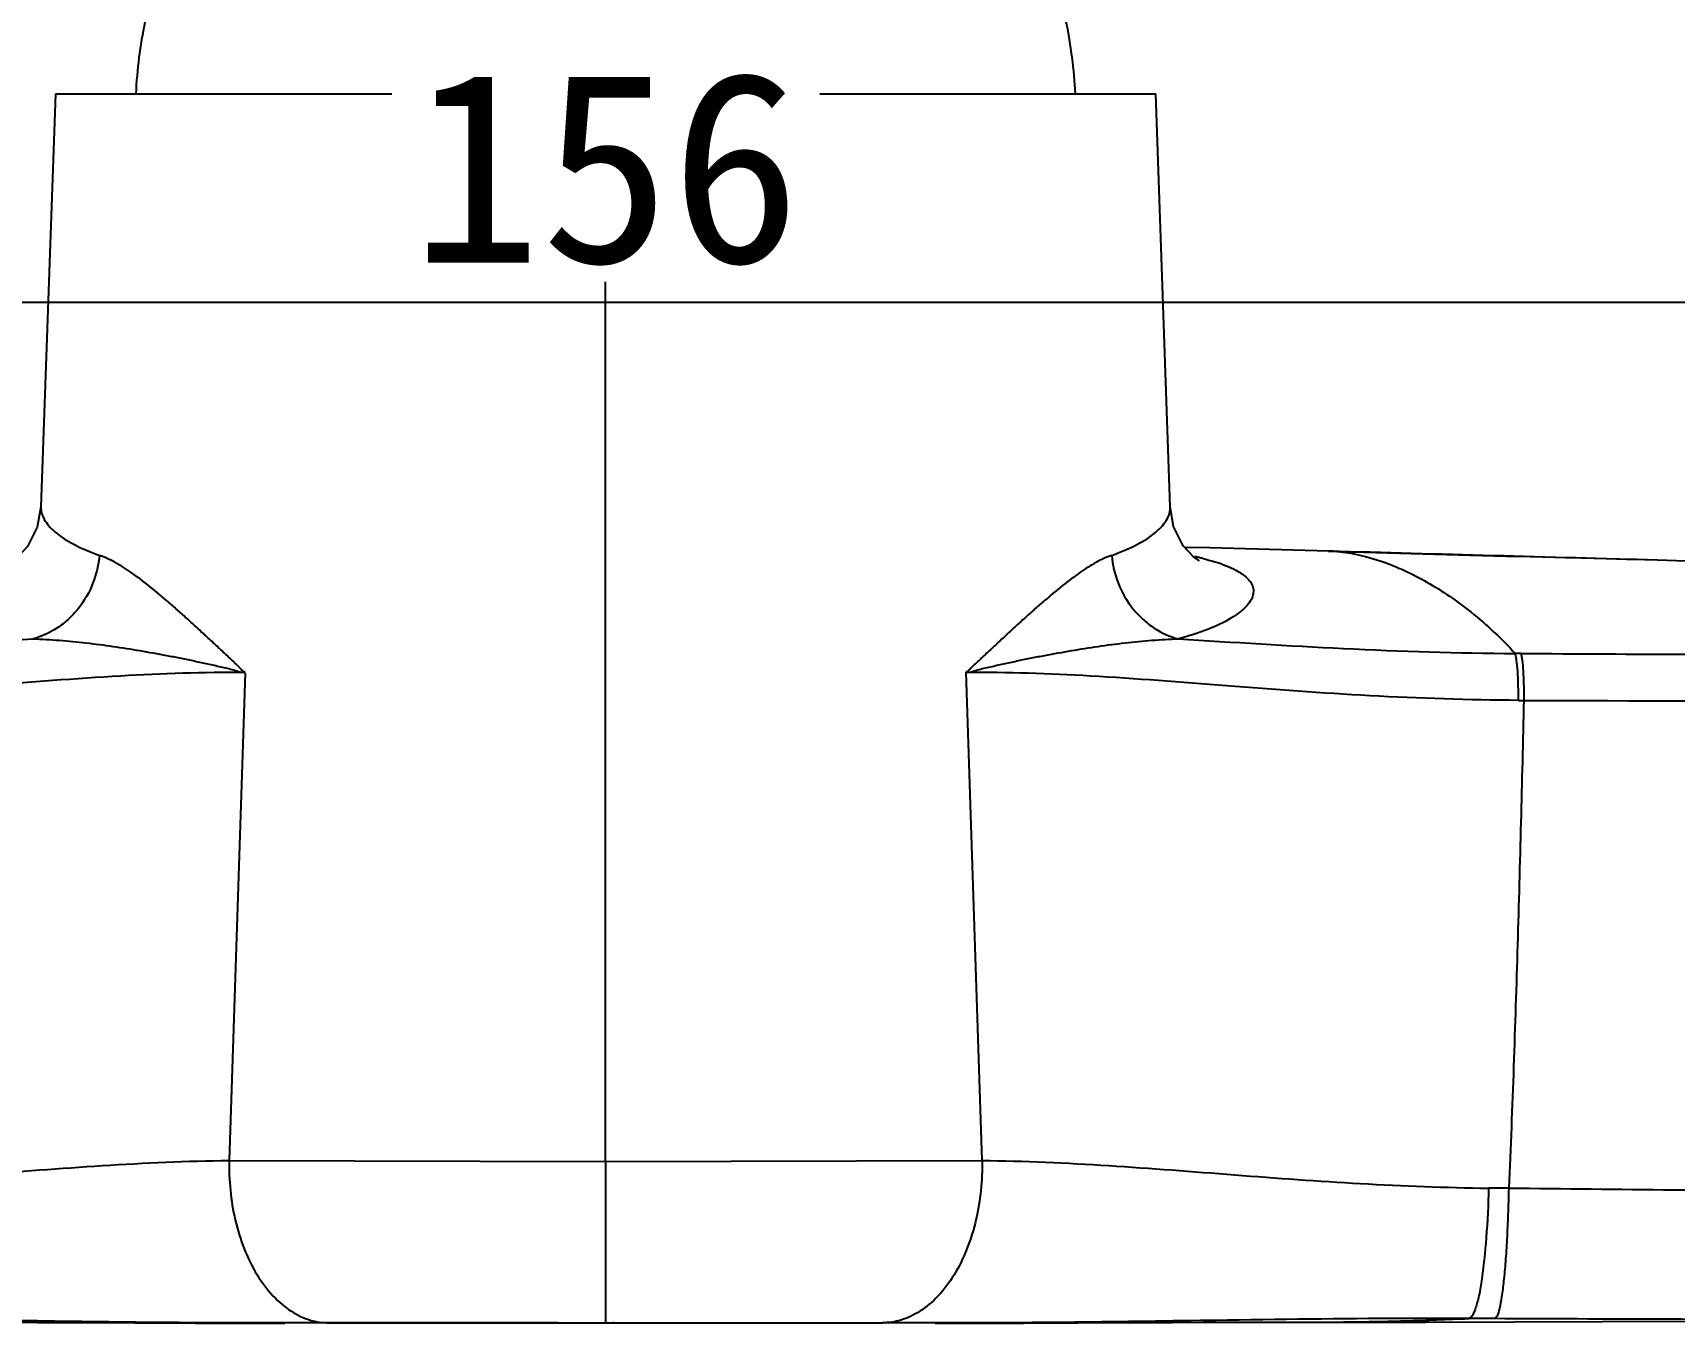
# Model space of a CAD drawing. Header units: millimetres. Extents: x 3766 to 4318, y 26587 to 26937.
# Drawn here: x 4171.3 to 4244.4, y 26664.4 to 26721.9 of the extents above; entities that cross this region are included whole.
import ezdxf

# ---------------------------------------------------------------- set-up
doc = ezdxf.new("R2010")
doc.units = ezdxf.units.MM
doc.styles.get("Standard").update_dxf_attribs({"font": ''})
doc.styles.get('Standard').set_extended_font_data('SimSun')
doc.dimstyles.new('副本 ISO-25-2bei', dxfattribs={"dimscale": 1.7, "dimtxt": 5, "dimasz": 5, "dimexe": 0.5, "dimexo": 0.625, "dimgap": 1, "dimtad": 1, "dimlfac": 0.0393, "dimdsep": 46, "dimtxsty": 'Standard', "dimcen": 2.5, "dimclrd": 1, "dimclre": 1, "dimclrt": 3, "dimadec": 0, "dimazin": 0, "dimtfac": 1, "dimtmove": 0, "dimatfit": 3, "dimfxl": 0, "dimarcsym": 0})

# ---------------------------------------------------------------- blocks, each defined once
blk = doc.blocks.new('*D0')
at = {"color": 1, "lineweight": -2, "transparency": 16777216}
for p, q in [((4118.847, 26695.122), (4118.847, 26710.731)), ((4274.817, 26695.294), (4274.817, 26710.731)), ((4127.347, 26709.881), (4266.317, 26709.881))]:
    blk.add_line(p, q, dxfattribs=at)
at = {"color": 1, "transparency": 16777216}
for points in [[(4127.347, 26711.297), (4127.347, 26708.464), (4118.847, 26709.881)], [(4266.317, 26711.297), (4266.317, 26708.464), (4274.817, 26709.881)]]:
    blk.add_solid(points, dxfattribs=at)
at = {"layer": 'Defpoints', "color": 0, "transparency": 16777216}
for p in [(4274.817, 26709.881), (4118.847, 26694.059), (4274.817, 26694.232)]:
    blk.add_point(p, dxfattribs=at)
at = {"color": 3, "transparency": 16777216, "insert": (4196.832, 26715.831), "char_height": 8.5, "attachment_point": 5, "bg_fill": 3, "box_fill_scale": 1.1, "bg_fill_color": 256, "bg_fill_true_color": 13158600, "bg_fill_transparency": 0}
blk.add_mtext('156', dxfattribs=at)

msp = doc.modelspace()

# ---------------------------------------------------------------- linework, layer by layer
for points in [[(4176.302, 26722.372), (4176.084, 26721.315), (4175.947, 26720.243), (4175.895, 26719.166)], [(4217.743, 26719.166), (4217.691, 26720.243), (4217.554, 26721.315), (4217.336, 26722.372)], [(4172.312, 26719.166), (4172.312, 26719.166), (4171.669, 26700.769), (4171.669, 26700.769)], [(4172.312, 26719.166), (4172.312, 26719.166), (4221.327, 26719.166), (4221.327, 26719.166)], [(4172.312, 26719.166), (4172.312, 26719.166), (4172.312, 26719.166), (4172.312, 26719.166)], [(4196.82, 26719.166), (4196.82, 26719.166), (4196.82, 26719.166), (4196.82, 26719.166)], [(4196.82, 26671.624), (4196.82, 26671.624), (4196.82, 26719.166), (4196.82, 26719.166)], [(4221.327, 26719.166), (4221.327, 26719.166), (4221.327, 26719.166), (4221.327, 26719.166)], [(4221.97, 26700.769), (4221.97, 26700.769), (4221.327, 26719.166), (4221.327, 26719.166)], [(4223.251, 26698.51), (4223.186, 26698.525), (4223.12, 26698.538), (4223.055, 26698.552)], [(4223.412, 26698.473), (4223.358, 26698.485), (4223.305, 26698.498), (4223.251, 26698.51)], [(4229.019, 26698.801), (4229.019, 26698.801), (4237.434, 26698.566), (4237.434, 26698.566)], [(4243.672, 26698.395), (4238.798, 26698.529), (4233.922, 26698.661), (4229.048, 26698.797)], [(4229.402, 26698.779), (4229.287, 26698.789), (4229.17, 26698.795), (4229.054, 26698.799)], [(4243.672, 26698.395), (4243.672, 26698.395), (4237.434, 26698.566), (4237.434, 26698.566)], [(4270.43, 26697.625), (4261.511, 26697.898), (4252.591, 26698.154), (4243.672, 26698.395)], [(4237.579, 26694.242), (4237.579, 26694.242), (4237.33, 26694.244), (4237.33, 26694.244)], [(4180.765, 26693.385), (4180.765, 26693.385), (4180.052, 26671.661), (4180.052, 26671.661)], [(4180.765, 26693.385), (4180.765, 26693.385), (4180.765, 26693.385), (4180.765, 26693.385)], [(4213.588, 26671.661), (4213.588, 26671.661), (4212.873, 26693.417), (4212.873, 26693.417)], [(4237.472, 26692.155), (4237.472, 26692.155), (4237.711, 26692.154), (4237.711, 26692.154)], [(4237.711, 26692.155), (4247.701, 26692.116), (4257.691, 26692.122), (4267.682, 26692.169)], [(4180.053, 26671.661), (4180.053, 26671.661), (4196.82, 26671.624), (4196.82, 26671.624)], [(4196.82, 26671.624), (4196.82, 26671.624), (4213.588, 26671.661), (4213.588, 26671.661)], [(4196.82, 26671.624), (4196.82, 26671.624), (4196.82, 26671.624), (4196.82, 26671.624)], [(4196.82, 26671.624), (4196.82, 26671.624), (4196.82, 26667.423), (4196.82, 26667.423)], [(4213.588, 26671.661), (4213.588, 26671.661), (4213.588, 26671.661), (4213.588, 26671.661)], [(4237.041, 26670.426), (4237.041, 26670.426), (4236.149, 26670.433), (4236.149, 26670.433)], [(4196.82, 26667.423), (4196.82, 26667.423), (4196.82, 26667.423), (4196.82, 26667.423)], [(4196.82, 26667.423), (4196.82, 26667.423), (4196.82, 26664.441), (4196.82, 26664.441)], [(4170.186, 26664.461), (4170.186, 26664.461), (4171.523, 26664.457), (4171.523, 26664.457)], [(4171.523, 26664.457), (4171.523, 26664.457), (4173.277, 26664.45), (4173.277, 26664.45)], [(4173.277, 26664.45), (4173.277, 26664.45), (4175.856, 26664.437), (4175.856, 26664.437)], [(4175.856, 26664.437), (4175.856, 26664.437), (4178.536, 26664.425), (4178.536, 26664.425)], [(4178.536, 26664.425), (4178.536, 26664.425), (4180.174, 26664.421), (4180.174, 26664.421)], [(4180.174, 26664.421), (4180.174, 26664.421), (4181.376, 26664.421), (4181.376, 26664.421)], [(4181.376, 26664.421), (4181.376, 26664.421), (4182.538, 26664.423), (4182.538, 26664.423)], [(4182.538, 26664.423), (4182.538, 26664.423), (4182.538, 26664.423), (4182.538, 26664.423)], [(4184.484, 26664.437), (4184.484, 26664.437), (4184.565, 26664.437), (4184.565, 26664.437)], [(4189.299, 26664.439), (4189.299, 26664.439), (4184.488, 26664.437), (4184.488, 26664.437)], [(4184.565, 26664.437), (4184.565, 26664.437), (4189.317, 26664.438), (4189.317, 26664.438)], [(4184.565, 26664.437), (4184.565, 26664.437), (4184.565, 26664.437), (4184.565, 26664.437)], [(4194.698, 26664.441), (4194.698, 26664.441), (4189.299, 26664.439), (4189.299, 26664.439)], [(4189.299, 26664.439), (4189.299, 26664.439), (4189.299, 26664.439), (4189.299, 26664.439)], [(4189.317, 26664.435), (4189.317, 26664.435), (4193.32, 26664.439), (4193.32, 26664.439)], [(4189.317, 26664.438), (4189.317, 26664.438), (4189.317, 26664.438), (4189.317, 26664.438)], [(4193.32, 26664.439), (4193.32, 26664.439), (4193.32, 26664.439), (4193.32, 26664.439)], [(4193.32, 26664.439), (4193.32, 26664.439), (4201.042, 26664.439), (4201.042, 26664.439)], [(4194.698, 26664.441), (4194.698, 26664.441), (4194.698, 26664.441), (4194.698, 26664.441)], [(4198.932, 26664.441), (4198.932, 26664.441), (4204.339, 26664.439), (4204.339, 26664.439)], [(4204.321, 26664.438), (4204.321, 26664.438), (4209.037, 26664.437), (4209.037, 26664.437)], [(4204.339, 26664.439), (4204.339, 26664.439), (4209.148, 26664.437), (4209.148, 26664.437)], [(4209.037, 26664.437), (4209.037, 26664.437), (4209.155, 26664.437), (4209.155, 26664.437)], [(4211.498, 26664.422), (4211.498, 26664.422), (4212.685, 26664.421), (4212.685, 26664.421)], [(4212.685, 26664.421), (4212.685, 26664.421), (4213.875, 26664.422), (4213.875, 26664.422)], [(4213.875, 26664.422), (4213.875, 26664.422), (4215.427, 26664.426), (4215.427, 26664.426)], [(4213.875, 26664.422), (4213.875, 26664.422), (4213.875, 26664.422), (4213.875, 26664.422)], [(4215.427, 26664.426), (4215.427, 26664.426), (4220.281, 26664.45), (4220.281, 26664.45)], [(4215.427, 26664.426), (4215.427, 26664.426), (4215.427, 26664.426), (4215.427, 26664.426)], [(4220.281, 26664.45), (4220.281, 26664.45), (4222.07, 26664.457), (4222.07, 26664.457)], [(4220.281, 26664.45), (4220.281, 26664.45), (4220.281, 26664.45), (4220.281, 26664.45)], [(4222.07, 26664.457), (4222.07, 26664.457), (4223.433, 26664.461), (4223.433, 26664.461)], [(4222.07, 26664.457), (4222.07, 26664.457), (4222.07, 26664.457), (4222.07, 26664.457)], [(4223.433, 26664.461), (4223.433, 26664.461), (4228.832, 26664.467), (4228.832, 26664.467)], [(4223.433, 26664.461), (4223.433, 26664.461), (4223.433, 26664.461), (4223.433, 26664.461)], [(4223.996, 26664.545), (4223.996, 26664.545), (4223.693, 26664.541), (4223.693, 26664.541)], [(4223.996, 26664.545), (4223.996, 26664.545), (4223.996, 26664.545), (4223.996, 26664.545)], [(4228.832, 26664.467), (4230.337, 26664.474), (4231.843, 26664.504), (4233.348, 26664.556)], [(4228.832, 26664.467), (4228.832, 26664.467), (4233.354, 26664.471), (4233.354, 26664.471)], [(4228.832, 26664.467), (4228.832, 26664.467), (4228.832, 26664.467), (4228.832, 26664.467)], [(4233.354, 26664.471), (4233.354, 26664.471), (4245.151, 26664.505), (4245.151, 26664.505)], [(4233.354, 26664.471), (4233.354, 26664.471), (4233.354, 26664.471), (4233.354, 26664.471)], [(4236.412, 26664.623), (4236.412, 26664.623), (4235.275, 26664.628), (4235.275, 26664.628)]]:
    msp.add_open_spline(points, degree=3)
for points, knots in [([(4171.67, 26700.769), (4171.67, 26700.769), (4171.508, 26699.868), (4171.508, 26699.868), (4171.508, 26699.868), (4171.508, 26699.868), (4171.069, 26699.012), (4171.069, 26699.012), (4171.069, 26699.012), (4171.069, 26699.012), (4170.621, 26698.533), (4170.621, 26698.533), (4170.621, 26698.533), (4170.621, 26698.533), (4170.432, 26698.401), (4170.432, 26698.401)], [0, 0, 0, 0, 0.25, 0.25, 0.25, 0.25, 0.5, 0.5, 0.5, 0.5, 0.75, 0.75, 0.75, 0.75, 1, 1, 1, 1]), ([(4171.669, 26700.77), (4171.666, 26700.678), (4171.678, 26700.585), (4171.702, 26700.496), (4171.702, 26700.496), (4171.729, 26700.397), (4171.77, 26700.303), (4171.82, 26700.215), (4171.82, 26700.215), (4171.877, 26700.113), (4171.945, 26700.018), (4172.022, 26699.93), (4172.022, 26699.93), (4172.109, 26699.827), (4172.205, 26699.733), (4172.307, 26699.646), (4172.307, 26699.646), (4172.557, 26699.432), (4172.838, 26699.258), (4173.129, 26699.106), (4173.129, 26699.106), (4173.5, 26698.913), (4173.887, 26698.755), (4174.279, 26698.612)], [0, 0, 0, 0, 0.166667, 0.166667, 0.166667, 0.166667, 0.333333, 0.333333, 0.333333, 0.333333, 0.5, 0.5, 0.5, 0.5, 0.666667, 0.666667, 0.666667, 0.666667, 0.833333, 0.833333, 0.833333, 0.833333, 1, 1, 1, 1]), ([(4219.361, 26698.612), (4219.751, 26698.755), (4220.138, 26698.913), (4220.509, 26699.106), (4220.509, 26699.106), (4220.8, 26699.258), (4221.082, 26699.432), (4221.331, 26699.646), (4221.331, 26699.646), (4221.433, 26699.733), (4221.529, 26699.827), (4221.616, 26699.93), (4221.616, 26699.93), (4221.693, 26700.018), (4221.761, 26700.113), (4221.818, 26700.215), (4221.818, 26700.215), (4221.869, 26700.303), (4221.909, 26700.397), (4221.936, 26700.496), (4221.936, 26700.496), (4221.96, 26700.585), (4221.972, 26700.678), (4221.97, 26700.77)], [0, 0, 0, 0, 0.166667, 0.166667, 0.166667, 0.166667, 0.333333, 0.333333, 0.333333, 0.333333, 0.5, 0.5, 0.5, 0.5, 0.666667, 0.666667, 0.666667, 0.666667, 0.833333, 0.833333, 0.833333, 0.833333, 1, 1, 1, 1]), ([(4223.207, 26698.394), (4223.207, 26698.394), (4223.242, 26698.379), (4223.242, 26698.379), (4223.242, 26698.379), (4223.242, 26698.379), (4223.001, 26698.548), (4223.001, 26698.548), (4223.001, 26698.548), (4223.001, 26698.548), (4222.549, 26699.04), (4222.549, 26699.04), (4222.549, 26699.04), (4222.549, 26699.04), (4222.119, 26699.9), (4222.119, 26699.9), (4222.119, 26699.9), (4222.119, 26699.9), (4221.97, 26700.769), (4221.97, 26700.769)], [0, 0, 0, 0, 0.2, 0.2, 0.2, 0.2, 0.4, 0.4, 0.4, 0.4, 0.6, 0.6, 0.6, 0.6, 0.8, 0.8, 0.8, 0.8, 1, 1, 1, 1]), ([(4174.277, 26698.612), (4174.24, 26698.193), (4174.142, 26697.777), (4173.988, 26697.384), (4173.988, 26697.384), (4173.828, 26696.972), (4173.606, 26696.582), (4173.33, 26696.237), (4173.33, 26696.237), (4173.194, 26696.066), (4173.044, 26695.907), (4172.883, 26695.758), (4172.883, 26695.758), (4172.727, 26695.616), (4172.56, 26695.485), (4172.382, 26695.369), (4172.382, 26695.369), (4172.052, 26695.155), (4171.689, 26694.989), (4171.31, 26694.891)], [0, 0, 0, 0, 0.2, 0.2, 0.2, 0.2, 0.4, 0.4, 0.4, 0.4, 0.6, 0.6, 0.6, 0.6, 0.8, 0.8, 0.8, 0.8, 1, 1, 1, 1]), ([(4180.762, 26693.406), (4180.757, 26693.404), (4180.75, 26693.408), (4180.745, 26693.41), (4180.745, 26693.41), (4180.738, 26693.413), (4180.733, 26693.416), (4180.727, 26693.418), (4180.727, 26693.418), (4180.717, 26693.425), (4180.706, 26693.433), (4180.695, 26693.44), (4180.695, 26693.44), (4180.686, 26693.448), (4180.675, 26693.456), (4180.666, 26693.464), (4180.666, 26693.464), (4180.655, 26693.472), (4180.646, 26693.481), (4180.636, 26693.49), (4180.636, 26693.49), (4180.618, 26693.509), (4180.6, 26693.529), (4180.582, 26693.549), (4180.582, 26693.549), (4180.564, 26693.569), (4180.547, 26693.591), (4180.528, 26693.61), (4180.528, 26693.61), (4180.492, 26693.648), (4180.453, 26693.683), (4180.414, 26693.718), (4180.414, 26693.718), (4180.376, 26693.753), (4180.338, 26693.789), (4180.299, 26693.825), (4180.299, 26693.825), (4180.262, 26693.861), (4180.224, 26693.897), (4180.187, 26693.932), (4180.187, 26693.932), (4180.148, 26693.968), (4180.111, 26694.003), (4180.073, 26694.039), (4180.073, 26694.039), (4179.998, 26694.109), (4179.922, 26694.18), (4179.847, 26694.25), (4179.847, 26694.25), (4179.772, 26694.32), (4179.699, 26694.391), (4179.624, 26694.46), (4179.624, 26694.46), (4179.55, 26694.53), (4179.475, 26694.598), (4179.402, 26694.668), (4179.402, 26694.668), (4179.328, 26694.737), (4179.254, 26694.806), (4179.181, 26694.874), (4179.181, 26694.874), (4179.107, 26694.942), (4179.035, 26695.009), (4178.961, 26695.077), (4178.961, 26695.077), (4178.817, 26695.211), (4178.672, 26695.343), (4178.528, 26695.476), (4178.528, 26695.476), (4178.386, 26695.606), (4178.244, 26695.735), (4178.101, 26695.864), (4178.101, 26695.864), (4177.962, 26695.99), (4177.822, 26696.114), (4177.681, 26696.237), (4177.681, 26696.237), (4177.545, 26696.359), (4177.407, 26696.478), (4177.268, 26696.597), (4177.268, 26696.597), (4177.004, 26696.825), (4176.736, 26697.048), (4176.465, 26697.265), (4176.465, 26697.265), (4176.213, 26697.465), (4175.958, 26697.659), (4175.694, 26697.843), (4175.694, 26697.843), (4175.457, 26698.007), (4175.215, 26698.164), (4174.962, 26698.303), (4174.962, 26698.303), (4174.742, 26698.423), (4174.514, 26698.53), (4174.277, 26698.612)], [0, 0, 0, 0, 0.041667, 0.041667, 0.041667, 0.041667, 0.083333, 0.083333, 0.083333, 0.083333, 0.125, 0.125, 0.125, 0.125, 0.166667, 0.166667, 0.166667, 0.166667, 0.208333, 0.208333, 0.208333, 0.208333, 0.25, 0.25, 0.25, 0.25, 0.291667, 0.291667, 0.291667, 0.291667, 0.333333, 0.333333, 0.333333, 0.333333, 0.375, 0.375, 0.375, 0.375, 0.416667, 0.416667, 0.416667, 0.416667, 0.458333, 0.458333, 0.458333, 0.458333, 0.5, 0.5, 0.5, 0.5, 0.541667, 0.541667, 0.541667, 0.541667, 0.583333, 0.583333, 0.583333, 0.583333, 0.625, 0.625, 0.625, 0.625, 0.666667, 0.666667, 0.666667, 0.666667, 0.708333, 0.708333, 0.708333, 0.708333, 0.75, 0.75, 0.75, 0.75, 0.791667, 0.791667, 0.791667, 0.791667, 0.833333, 0.833333, 0.833333, 0.833333, 0.875, 0.875, 0.875, 0.875, 0.916667, 0.916667, 0.916667, 0.916667, 0.958333, 0.958333, 0.958333, 0.958333, 1, 1, 1, 1]), ([(4219.361, 26698.612), (4219.124, 26698.53), (4218.896, 26698.423), (4218.677, 26698.303), (4218.677, 26698.303), (4218.424, 26698.164), (4218.182, 26698.007), (4217.945, 26697.843), (4217.945, 26697.843), (4217.682, 26697.659), (4217.426, 26697.465), (4217.174, 26697.265), (4217.174, 26697.265), (4216.902, 26697.048), (4216.635, 26696.825), (4216.37, 26696.597), (4216.37, 26696.597), (4216.233, 26696.478), (4216.095, 26696.359), (4215.958, 26696.239), (4215.958, 26696.239), (4215.817, 26696.114), (4215.677, 26695.99), (4215.538, 26695.864), (4215.538, 26695.864), (4215.395, 26695.735), (4215.252, 26695.607), (4215.11, 26695.477), (4215.11, 26695.477), (4214.966, 26695.345), (4214.821, 26695.211), (4214.678, 26695.077), (4214.678, 26695.077), (4214.531, 26694.942), (4214.384, 26694.806), (4214.238, 26694.669), (4214.238, 26694.669), (4214.164, 26694.6), (4214.089, 26694.53), (4214.016, 26694.46), (4214.016, 26694.46), (4213.941, 26694.391), (4213.866, 26694.321), (4213.791, 26694.25), (4213.791, 26694.25), (4213.716, 26694.181), (4213.641, 26694.11), (4213.566, 26694.039), (4213.566, 26694.039), (4213.529, 26694.004), (4213.49, 26693.968), (4213.452, 26693.933), (4213.452, 26693.933), (4213.415, 26693.897), (4213.378, 26693.861), (4213.339, 26693.825), (4213.339, 26693.825), (4213.301, 26693.79), (4213.264, 26693.754), (4213.225, 26693.719), (4213.225, 26693.719), (4213.186, 26693.683), (4213.146, 26693.648), (4213.11, 26693.611), (4213.11, 26693.611), (4213.074, 26693.572), (4213.04, 26693.529), (4213.003, 26693.492), (4213.003, 26693.492), (4212.984, 26693.473), (4212.964, 26693.456), (4212.943, 26693.44), (4212.943, 26693.44), (4212.923, 26693.425), (4212.9, 26693.412), (4212.876, 26693.406)], [0, 0, 0, 0, 0.052632, 0.052632, 0.052632, 0.052632, 0.105263, 0.105263, 0.105263, 0.105263, 0.157895, 0.157895, 0.157895, 0.157895, 0.210526, 0.210526, 0.210526, 0.210526, 0.263158, 0.263158, 0.263158, 0.263158, 0.315789, 0.315789, 0.315789, 0.315789, 0.368421, 0.368421, 0.368421, 0.368421, 0.421053, 0.421053, 0.421053, 0.421053, 0.473684, 0.473684, 0.473684, 0.473684, 0.526316, 0.526316, 0.526316, 0.526316, 0.578947, 0.578947, 0.578947, 0.578947, 0.631579, 0.631579, 0.631579, 0.631579, 0.684211, 0.684211, 0.684211, 0.684211, 0.736842, 0.736842, 0.736842, 0.736842, 0.789474, 0.789474, 0.789474, 0.789474, 0.842105, 0.842105, 0.842105, 0.842105, 0.894737, 0.894737, 0.894737, 0.894737, 0.947368, 0.947368, 0.947368, 0.947368, 1, 1, 1, 1]), ([(4219.361, 26698.612), (4219.398, 26698.193), (4219.496, 26697.777), (4219.65, 26697.384), (4219.65, 26697.384), (4219.81, 26696.97), (4220.032, 26696.582), (4220.308, 26696.237), (4220.308, 26696.237), (4220.444, 26696.066), (4220.594, 26695.905), (4220.756, 26695.758), (4220.756, 26695.758), (4220.913, 26695.615), (4221.08, 26695.485), (4221.258, 26695.369), (4221.258, 26695.369), (4221.586, 26695.154), (4221.951, 26694.989), (4222.329, 26694.891)], [0, 0, 0, 0, 0.2, 0.2, 0.2, 0.2, 0.4, 0.4, 0.4, 0.4, 0.6, 0.6, 0.6, 0.6, 0.8, 0.8, 0.8, 0.8, 1, 1, 1, 1]), ([(4223.412, 26698.473), (4223.773, 26698.386), (4224.132, 26698.283), (4224.475, 26698.145), (4224.475, 26698.145), (4224.616, 26698.089), (4224.752, 26698.027), (4224.886, 26697.956), (4224.886, 26697.956), (4224.999, 26697.896), (4225.108, 26697.829), (4225.211, 26697.753), (4225.211, 26697.753), (4225.298, 26697.689), (4225.38, 26697.618), (4225.452, 26697.536), (4225.452, 26697.536), (4225.512, 26697.468), (4225.566, 26697.392), (4225.605, 26697.309), (4225.605, 26697.309), (4225.639, 26697.234), (4225.662, 26697.154), (4225.669, 26697.071), (4225.669, 26697.071), (4225.676, 26696.989), (4225.666, 26696.905), (4225.645, 26696.825), (4225.645, 26696.825), (4225.621, 26696.735), (4225.581, 26696.651), (4225.532, 26696.572), (4225.532, 26696.572), (4225.475, 26696.479), (4225.407, 26696.395), (4225.332, 26696.316), (4225.332, 26696.316), (4225.243, 26696.224), (4225.146, 26696.14), (4225.044, 26696.061), (4225.044, 26696.061), (4224.926, 26695.97), (4224.801, 26695.885), (4224.672, 26695.808), (4224.672, 26695.808), (4224.355, 26695.616), (4224.018, 26695.461), (4223.673, 26695.325), (4223.673, 26695.325), (4223.234, 26695.152), (4222.784, 26695.012), (4222.329, 26694.891)], [0, 0, 0, 0, 0.076923, 0.076923, 0.076923, 0.076923, 0.153846, 0.153846, 0.153846, 0.153846, 0.230769, 0.230769, 0.230769, 0.230769, 0.307692, 0.307692, 0.307692, 0.307692, 0.384615, 0.384615, 0.384615, 0.384615, 0.461538, 0.461538, 0.461538, 0.461538, 0.538462, 0.538462, 0.538462, 0.538462, 0.615385, 0.615385, 0.615385, 0.615385, 0.692308, 0.692308, 0.692308, 0.692308, 0.769231, 0.769231, 0.769231, 0.769231, 0.846154, 0.846154, 0.846154, 0.846154, 0.923077, 0.923077, 0.923077, 0.923077, 1, 1, 1, 1]), ([(4229.048, 26698.802), (4229.048, 26698.802), (4223.732, 26698.941), (4223.732, 26698.941), (4223.732, 26698.941), (4223.732, 26698.941), (4222.617, 26698.965), (4222.617, 26698.965)], [0, 0, 0, 0, 0.5, 0.5, 0.5, 0.5, 1, 1, 1, 1]), ([(4229.402, 26698.779), (4230.084, 26698.72), (4230.76, 26698.561), (4231.407, 26698.336), (4231.407, 26698.336), (4231.744, 26698.219), (4232.076, 26698.084), (4232.4, 26697.935), (4232.4, 26697.935), (4232.738, 26697.778), (4233.07, 26697.607), (4233.394, 26697.423), (4233.394, 26697.423), (4234.088, 26697.029), (4234.746, 26696.574), (4235.37, 26696.075), (4235.37, 26696.075), (4236.07, 26695.517), (4236.725, 26694.903), (4237.33, 26694.244)], [0, 0, 0, 0, 0.2, 0.2, 0.2, 0.2, 0.4, 0.4, 0.4, 0.4, 0.6, 0.6, 0.6, 0.6, 0.8, 0.8, 0.8, 0.8, 1, 1, 1, 1]), ([(4156.305, 26694.244), (4158.855, 26694.256), (4161.407, 26694.343), (4163.954, 26694.467), (4163.954, 26694.467), (4166.408, 26694.588), (4168.858, 26694.744), (4171.31, 26694.891)], [0, 0, 0, 0, 0.5, 0.5, 0.5, 0.5, 1, 1, 1, 1]), ([(4171.31, 26694.891), (4171.705, 26694.881), (4172.099, 26694.859), (4172.493, 26694.828), (4172.493, 26694.828), (4172.89, 26694.799), (4173.287, 26694.76), (4173.685, 26694.715), (4173.685, 26694.715), (4174.083, 26694.668), (4174.481, 26694.616), (4174.878, 26694.558), (4174.878, 26694.558), (4175.277, 26694.501), (4175.674, 26694.438), (4176.07, 26694.369), (4176.07, 26694.369), (4176.466, 26694.303), (4176.862, 26694.232), (4177.257, 26694.157), (4177.257, 26694.157), (4177.454, 26694.119), (4177.652, 26694.082), (4177.848, 26694.042), (4177.848, 26694.042), (4178.044, 26694.003), (4178.24, 26693.963), (4178.437, 26693.923), (4178.437, 26693.923), (4178.632, 26693.881), (4178.828, 26693.84), (4179.022, 26693.797), (4179.022, 26693.797), (4179.119, 26693.775), (4179.217, 26693.754), (4179.313, 26693.733), (4179.313, 26693.733), (4179.411, 26693.71), (4179.507, 26693.689), (4179.605, 26693.666), (4179.605, 26693.666), (4179.701, 26693.643), (4179.798, 26693.62), (4179.895, 26693.599), (4179.895, 26693.599), (4179.992, 26693.577), (4180.089, 26693.556), (4180.184, 26693.529), (4180.184, 26693.529), (4180.279, 26693.503), (4180.373, 26693.47), (4180.469, 26693.445), (4180.469, 26693.445), (4180.566, 26693.421), (4180.665, 26693.404), (4180.762, 26693.406)], [0, 0, 0, 0, 0.071429, 0.071429, 0.071429, 0.071429, 0.142857, 0.142857, 0.142857, 0.142857, 0.214286, 0.214286, 0.214286, 0.214286, 0.285714, 0.285714, 0.285714, 0.285714, 0.357143, 0.357143, 0.357143, 0.357143, 0.428571, 0.428571, 0.428571, 0.428571, 0.5, 0.5, 0.5, 0.5, 0.571429, 0.571429, 0.571429, 0.571429, 0.642857, 0.642857, 0.642857, 0.642857, 0.714286, 0.714286, 0.714286, 0.714286, 0.785714, 0.785714, 0.785714, 0.785714, 0.857143, 0.857143, 0.857143, 0.857143, 0.928571, 0.928571, 0.928571, 0.928571, 1, 1, 1, 1]), ([(4212.876, 26693.406), (4213.072, 26693.4), (4213.262, 26693.476), (4213.454, 26693.529), (4213.454, 26693.529), (4213.55, 26693.556), (4213.646, 26693.577), (4213.743, 26693.599), (4213.743, 26693.599), (4213.84, 26693.62), (4213.937, 26693.643), (4214.033, 26693.666), (4214.033, 26693.666), (4214.131, 26693.689), (4214.227, 26693.71), (4214.325, 26693.733), (4214.325, 26693.733), (4214.421, 26693.754), (4214.519, 26693.775), (4214.616, 26693.797), (4214.616, 26693.797), (4214.812, 26693.84), (4215.007, 26693.881), (4215.202, 26693.923), (4215.202, 26693.923), (4215.398, 26693.963), (4215.594, 26694.003), (4215.791, 26694.042), (4215.791, 26694.042), (4215.988, 26694.082), (4216.184, 26694.119), (4216.381, 26694.157), (4216.381, 26694.157), (4216.776, 26694.232), (4217.172, 26694.303), (4217.568, 26694.369), (4217.568, 26694.369), (4217.964, 26694.438), (4218.361, 26694.501), (4218.76, 26694.558), (4218.76, 26694.558), (4219.157, 26694.616), (4219.555, 26694.668), (4219.955, 26694.715), (4219.955, 26694.715), (4220.351, 26694.76), (4220.748, 26694.799), (4221.145, 26694.828), (4221.145, 26694.828), (4221.54, 26694.859), (4221.935, 26694.881), (4222.328, 26694.891)], [0, 0, 0, 0, 0.076923, 0.076923, 0.076923, 0.076923, 0.153846, 0.153846, 0.153846, 0.153846, 0.230769, 0.230769, 0.230769, 0.230769, 0.307692, 0.307692, 0.307692, 0.307692, 0.384615, 0.384615, 0.384615, 0.384615, 0.461538, 0.461538, 0.461538, 0.461538, 0.538462, 0.538462, 0.538462, 0.538462, 0.615385, 0.615385, 0.615385, 0.615385, 0.692308, 0.692308, 0.692308, 0.692308, 0.769231, 0.769231, 0.769231, 0.769231, 0.846154, 0.846154, 0.846154, 0.846154, 0.923077, 0.923077, 0.923077, 0.923077, 1, 1, 1, 1]), ([(4222.328, 26694.891), (4224.779, 26694.744), (4227.23, 26694.588), (4229.683, 26694.467), (4229.683, 26694.467), (4232.23, 26694.343), (4234.78, 26694.256), (4237.33, 26694.244)], [0, 0, 0, 0, 0.5, 0.5, 0.5, 0.5, 1, 1, 1, 1]), ([(4237.472, 26692.155), (4237.474, 26692.381), (4237.473, 26692.609), (4237.468, 26692.836), (4237.468, 26692.836), (4237.462, 26693.042), (4237.454, 26693.25), (4237.441, 26693.456), (4237.441, 26693.456), (4237.429, 26693.62), (4237.416, 26693.783), (4237.393, 26693.945), (4237.393, 26693.945), (4237.385, 26694.004), (4237.375, 26694.062), (4237.362, 26694.121), (4237.362, 26694.121), (4237.354, 26694.162), (4237.345, 26694.204), (4237.33, 26694.244)], [0, 0, 0, 0, 0.2, 0.2, 0.2, 0.2, 0.4, 0.4, 0.4, 0.4, 0.6, 0.6, 0.6, 0.6, 0.8, 0.8, 0.8, 0.8, 1, 1, 1, 1]), ([(4237.579, 26694.242), (4237.592, 26694.205), (4237.6, 26694.166), (4237.608, 26694.127), (4237.608, 26694.127), (4237.62, 26694.07), (4237.63, 26694.014), (4237.636, 26693.956), (4237.636, 26693.956), (4237.66, 26693.79), (4237.674, 26693.623), (4237.683, 26693.456), (4237.683, 26693.456), (4237.697, 26693.242), (4237.705, 26693.029), (4237.71, 26692.815), (4237.71, 26692.815), (4237.714, 26692.595), (4237.715, 26692.375), (4237.711, 26692.155)], [0, 0, 0, 0, 0.2, 0.2, 0.2, 0.2, 0.4, 0.4, 0.4, 0.4, 0.6, 0.6, 0.6, 0.6, 0.8, 0.8, 0.8, 0.8, 1, 1, 1, 1]), ([(4237.579, 26694.241), (4242.577, 26694.217), (4247.576, 26694.188), (4252.574, 26694.177), (4252.574, 26694.177), (4257.579, 26694.165), (4262.584, 26694.171), (4267.589, 26694.184)], [0, 0, 0, 0, 0.5, 0.5, 0.5, 0.5, 1, 1, 1, 1]), ([(4180.765, 26693.385), (4178.917, 26693.41), (4177.068, 26693.345), (4175.222, 26693.238), (4175.222, 26693.238), (4173.203, 26693.123), (4171.188, 26692.958), (4169.173, 26692.8), (4169.173, 26692.8), (4167.043, 26692.634), (4164.912, 26692.475), (4162.778, 26692.36), (4162.778, 26692.36), (4160.576, 26692.241), (4158.371, 26692.167), (4156.165, 26692.155)], [0, 0, 0, 0, 0.25, 0.25, 0.25, 0.25, 0.5, 0.5, 0.5, 0.5, 0.75, 0.75, 0.75, 0.75, 1, 1, 1, 1]), ([(4237.473, 26692.155), (4235.268, 26692.167), (4233.063, 26692.241), (4230.861, 26692.36), (4230.861, 26692.36), (4228.727, 26692.475), (4226.596, 26692.634), (4224.466, 26692.8), (4224.466, 26692.8), (4222.451, 26692.958), (4220.436, 26693.123), (4218.417, 26693.238), (4218.417, 26693.238), (4216.571, 26693.345), (4214.723, 26693.41), (4212.874, 26693.385)], [0, 0, 0, 0, 0.25, 0.25, 0.25, 0.25, 0.5, 0.5, 0.5, 0.5, 0.75, 0.75, 0.75, 0.75, 1, 1, 1, 1]), ([(4237.711, 26692.155), (4237.632, 26688.527), (4237.539, 26684.899), (4237.433, 26681.27), (4237.433, 26681.27), (4237.327, 26677.656), (4237.208, 26674.044), (4237.045, 26670.433)], [0, 0, 0, 0, 0.5, 0.5, 0.5, 0.5, 1, 1, 1, 1]), ([(4157.489, 26670.433), (4159.392, 26670.46), (4161.294, 26670.533), (4163.194, 26670.641), (4163.194, 26670.641), (4165.066, 26670.746), (4166.935, 26670.884), (4168.804, 26671.028), (4168.804, 26671.028), (4170.673, 26671.172), (4172.541, 26671.319), (4174.413, 26671.439), (4174.413, 26671.439), (4176.29, 26671.558), (4178.171, 26671.651), (4180.052, 26671.663)], [0, 0, 0, 0, 0.25, 0.25, 0.25, 0.25, 0.5, 0.5, 0.5, 0.5, 0.75, 0.75, 0.75, 0.75, 1, 1, 1, 1]), ([(4180.053, 26671.661), (4180.036, 26670.778), (4180.123, 26669.886), (4180.323, 26669.024), (4180.323, 26669.024), (4180.426, 26668.583), (4180.559, 26668.149), (4180.726, 26667.729), (4180.726, 26667.729), (4180.885, 26667.327), (4181.075, 26666.937), (4181.301, 26666.568), (4181.301, 26666.568), (4181.509, 26666.231), (4181.747, 26665.911), (4182.02, 26665.623), (4182.02, 26665.623), (4182.261, 26665.368), (4182.531, 26665.136), (4182.828, 26664.948), (4182.828, 26664.948), (4183.089, 26664.781), (4183.371, 26664.647), (4183.668, 26664.558), (4183.668, 26664.558), (4183.934, 26664.479), (4184.213, 26664.437), (4184.49, 26664.437)], [0, 0, 0, 0, 0.142857, 0.142857, 0.142857, 0.142857, 0.285714, 0.285714, 0.285714, 0.285714, 0.428571, 0.428571, 0.428571, 0.428571, 0.571429, 0.571429, 0.571429, 0.571429, 0.714286, 0.714286, 0.714286, 0.714286, 0.857143, 0.857143, 0.857143, 0.857143, 1, 1, 1, 1]), ([(4213.585, 26671.661), (4213.604, 26670.778), (4213.515, 26669.886), (4213.315, 26669.024), (4213.315, 26669.024), (4213.212, 26668.583), (4213.079, 26668.149), (4212.912, 26667.729), (4212.912, 26667.729), (4212.753, 26667.327), (4212.563, 26666.937), (4212.337, 26666.568), (4212.337, 26666.568), (4212.129, 26666.231), (4211.891, 26665.911), (4211.62, 26665.623), (4211.62, 26665.623), (4211.377, 26665.368), (4211.108, 26665.136), (4210.811, 26664.948), (4210.811, 26664.948), (4210.549, 26664.781), (4210.267, 26664.647), (4209.97, 26664.558), (4209.97, 26664.558), (4209.704, 26664.479), (4209.425, 26664.437), (4209.148, 26664.437)], [0, 0, 0, 0, 0.142857, 0.142857, 0.142857, 0.142857, 0.285714, 0.285714, 0.285714, 0.285714, 0.428571, 0.428571, 0.428571, 0.428571, 0.571429, 0.571429, 0.571429, 0.571429, 0.714286, 0.714286, 0.714286, 0.714286, 0.857143, 0.857143, 0.857143, 0.857143, 1, 1, 1, 1]), ([(4213.588, 26671.663), (4215.469, 26671.651), (4217.35, 26671.558), (4219.227, 26671.438), (4219.227, 26671.438), (4221.097, 26671.319), (4222.966, 26671.172), (4224.835, 26671.027), (4224.835, 26671.027), (4226.704, 26670.884), (4228.573, 26670.746), (4230.445, 26670.641), (4230.445, 26670.641), (4232.345, 26670.533), (4234.246, 26670.46), (4236.149, 26670.433)], [0, 0, 0, 0, 0.25, 0.25, 0.25, 0.25, 0.5, 0.5, 0.5, 0.5, 0.75, 0.75, 0.75, 0.75, 1, 1, 1, 1]), ([(4236.149, 26670.434), (4236.129, 26669.696), (4236.094, 26668.959), (4236.039, 26668.222), (4236.039, 26668.222), (4235.991, 26667.577), (4235.928, 26666.932), (4235.829, 26666.292), (4235.829, 26666.292), (4235.791, 26666.049), (4235.75, 26665.805), (4235.695, 26665.565), (4235.695, 26665.565), (4235.674, 26665.468), (4235.65, 26665.372), (4235.623, 26665.277), (4235.623, 26665.277), (4235.601, 26665.198), (4235.577, 26665.119), (4235.549, 26665.041), (4235.549, 26665.041), (4235.528, 26664.98), (4235.504, 26664.918), (4235.476, 26664.859), (4235.476, 26664.859), (4235.454, 26664.817), (4235.431, 26664.774), (4235.401, 26664.732), (4235.401, 26664.732), (4235.363, 26664.681), (4235.315, 26664.631), (4235.255, 26664.627)], [0, 0, 0, 0, 0.125, 0.125, 0.125, 0.125, 0.25, 0.25, 0.25, 0.25, 0.375, 0.375, 0.375, 0.375, 0.5, 0.5, 0.5, 0.5, 0.625, 0.625, 0.625, 0.625, 0.75, 0.75, 0.75, 0.75, 0.875, 0.875, 0.875, 0.875, 1, 1, 1, 1]), ([(4237.041, 26670.433), (4237.033, 26670.042), (4237.022, 26669.65), (4237.009, 26669.258), (4237.009, 26669.258), (4236.995, 26668.891), (4236.979, 26668.523), (4236.959, 26668.155), (4236.959, 26668.155), (4236.941, 26667.82), (4236.921, 26667.487), (4236.894, 26667.155), (4236.894, 26667.155), (4236.872, 26666.866), (4236.847, 26666.577), (4236.816, 26666.29), (4236.816, 26666.29), (4236.791, 26666.054), (4236.761, 26665.82), (4236.725, 26665.587), (4236.725, 26665.587), (4236.698, 26665.412), (4236.668, 26665.238), (4236.628, 26665.064), (4236.628, 26665.064), (4236.601, 26664.953), (4236.571, 26664.842), (4236.523, 26664.739), (4236.523, 26664.739), (4236.508, 26664.71), (4236.494, 26664.68), (4236.47, 26664.655), (4236.47, 26664.655), (4236.455, 26664.639), (4236.438, 26664.625), (4236.416, 26664.623)], [0, 0, 0, 0, 0.111111, 0.111111, 0.111111, 0.111111, 0.222222, 0.222222, 0.222222, 0.222222, 0.333333, 0.333333, 0.333333, 0.333333, 0.444444, 0.444444, 0.444444, 0.444444, 0.555556, 0.555556, 0.555556, 0.555556, 0.666667, 0.666667, 0.666667, 0.666667, 0.777778, 0.777778, 0.777778, 0.777778, 0.888889, 0.888889, 0.888889, 0.888889, 1, 1, 1, 1]), ([(4237.044, 26670.433), (4239.495, 26670.412), (4241.947, 26670.385), (4244.398, 26670.36), (4244.398, 26670.36), (4246.846, 26670.333), (4249.295, 26670.307), (4251.743, 26670.281), (4251.743, 26670.281), (4256.624, 26670.228), (4261.504, 26670.175), (4266.386, 26670.149)], [0, 0, 0, 0, 0.333333, 0.333333, 0.333333, 0.333333, 0.666667, 0.666667, 0.666667, 0.666667, 1, 1, 1, 1]), ([(4182.317, 26664.434), (4181.329, 26664.433), (4180.341, 26664.433), (4179.353, 26664.435), (4179.353, 26664.435), (4178.333, 26664.439), (4177.312, 26664.446), (4176.291, 26664.457), (4176.291, 26664.457), (4174.16, 26664.477), (4172.028, 26664.51), (4169.898, 26664.542)], [0, 0, 0, 0, 0.333333, 0.333333, 0.333333, 0.333333, 0.666667, 0.666667, 0.666667, 0.666667, 1, 1, 1, 1]), ([(4184.488, 26664.437), (4184.308, 26664.437), (4184.128, 26664.437), (4183.948, 26664.437), (4183.948, 26664.437), (4183.405, 26664.435), (4182.86, 26664.435), (4182.317, 26664.434)], [0, 0, 0, 0, 0.5, 0.5, 0.5, 0.5, 1, 1, 1, 1]), ([(4197.192, 26664.439), (4197.192, 26664.445), (4197.186, 26664.45), (4197.181, 26664.45), (4197.181, 26664.45), (4197.176, 26664.45), (4197.172, 26664.445), (4197.172, 26664.439), (4197.172, 26664.439), (4197.172, 26664.434), (4197.176, 26664.43), (4197.181, 26664.43), (4197.181, 26664.43), (4197.186, 26664.43), (4197.192, 26664.434), (4197.192, 26664.439)], [0, 0, 0, 0, 0.25, 0.25, 0.25, 0.25, 0.5, 0.5, 0.5, 0.5, 0.75, 0.75, 0.75, 0.75, 1, 1, 1, 1]), ([(4201.042, 26664.439), (4201.042, 26664.439), (4203.88, 26664.437), (4203.88, 26664.437), (4203.88, 26664.437), (4203.88, 26664.437), (4204.646, 26664.435), (4204.646, 26664.435)], [0, 0, 0, 0, 0.5, 0.5, 0.5, 0.5, 1, 1, 1, 1]), ([(4211.32, 26664.434), (4211.138, 26664.434), (4210.956, 26664.435), (4210.774, 26664.435), (4210.774, 26664.435), (4210.233, 26664.435), (4209.692, 26664.437), (4209.151, 26664.437)], [0, 0, 0, 0, 0.5, 0.5, 0.5, 0.5, 1, 1, 1, 1]), ([(4223.693, 26664.541), (4221.569, 26664.51), (4219.446, 26664.477), (4217.323, 26664.455), (4217.323, 26664.455), (4216.306, 26664.446), (4215.291, 26664.439), (4214.274, 26664.435), (4214.274, 26664.435), (4213.289, 26664.433), (4212.305, 26664.433), (4211.32, 26664.434)], [0, 0, 0, 0, 0.333333, 0.333333, 0.333333, 0.333333, 0.666667, 0.666667, 0.666667, 0.666667, 1, 1, 1, 1]), ([(4235.276, 26664.627), (4234.302, 26664.631), (4233.328, 26664.632), (4232.354, 26664.629), (4232.354, 26664.629), (4229.569, 26664.621), (4226.782, 26664.587), (4223.996, 26664.545)], [0, 0, 0, 0, 0.5, 0.5, 0.5, 0.5, 1, 1, 1, 1]), ([(4233.348, 26664.556), (4233.505, 26664.561), (4233.663, 26664.568), (4233.819, 26664.573), (4233.819, 26664.573), (4234.305, 26664.592), (4234.791, 26664.611), (4235.276, 26664.627)], [0, 0, 0, 0, 0.5, 0.5, 0.5, 0.5, 1, 1, 1, 1]), ([(4266.055, 26664.601), (4261.104, 26664.568), (4256.153, 26664.568), (4251.203, 26664.577), (4251.203, 26664.577), (4246.272, 26664.585), (4241.342, 26664.601), (4236.412, 26664.623)], [0, 0, 0, 0, 0.5, 0.5, 0.5, 0.5, 1, 1, 1, 1])]:
    msp.add_open_spline(points, degree=3, knots=knots)

# ---------------------------------------------------------------- next in the draw order: dimensions: what is measured, and where the dimension line sits
dim = msp.add_linear_dim(base=(4274.817, 26709.881), p1=(4118.847, 26694.059), p2=(4274.817, 26694.232), dimstyle='副本 ISO-25-2bei', override={"dimgap": 1, "dimdec": 1, "dimlfac": 1, "dimtfill": 1})
dim.commit()
dim.dimension.update_dxf_attribs({"geometry": '*D0', "text_midpoint": (4196.832, 26715.831)})

doc.saveas('drawing.dxf')
